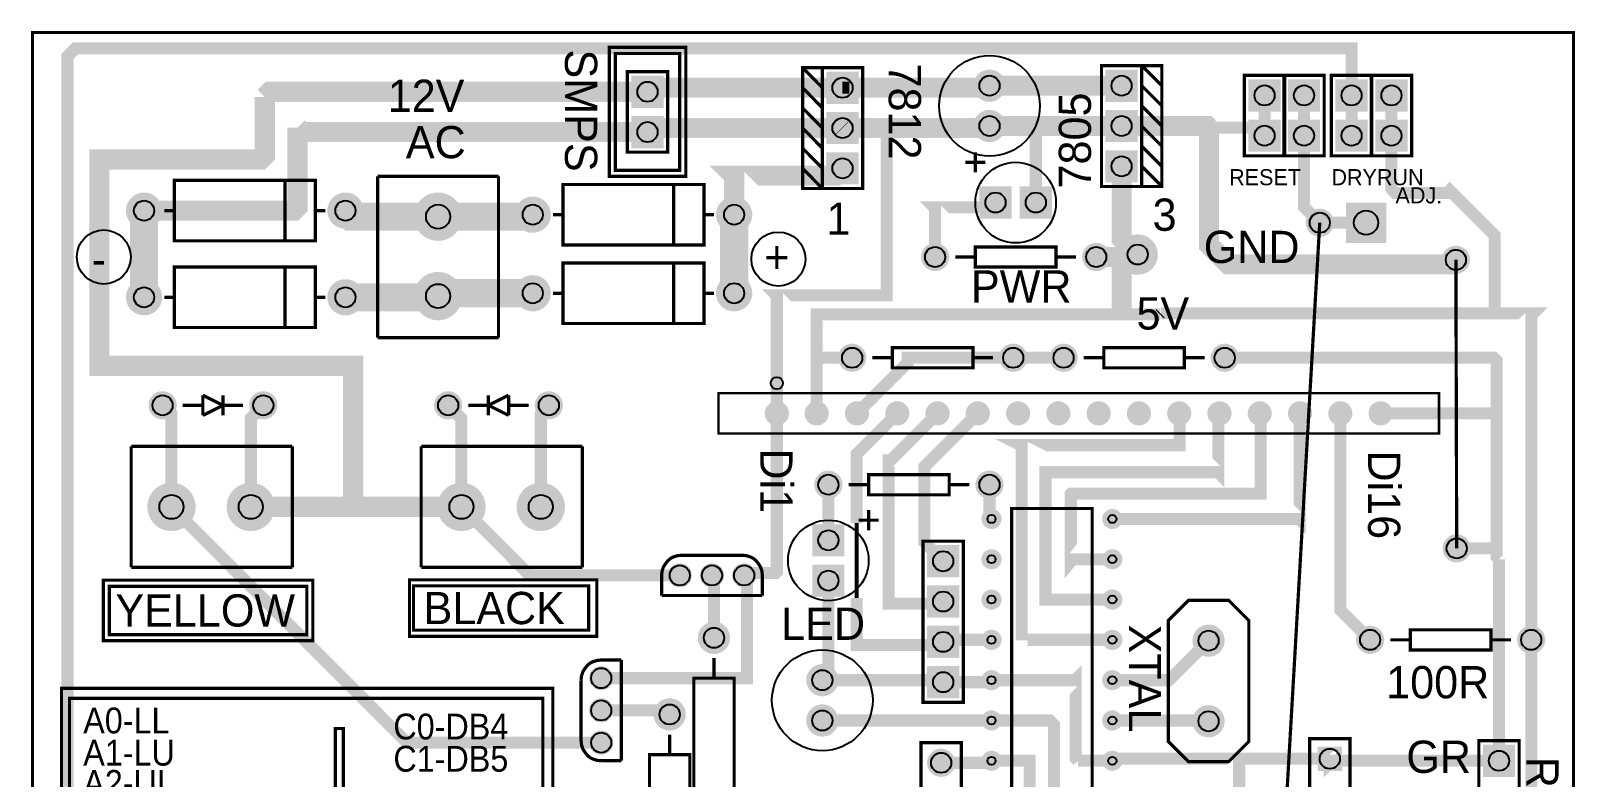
# Model space of a CAD drawing. Extents: x -1.92 to 1.92, y -2.67 to 2.66.
# Drawn here: x -1.917 to 1.917, y 0.81 to 2.661 of the extents above; entities that cross this region are included whole.
import ezdxf

# ---------------------------------------------------------------- set-up
doc = ezdxf.new("R2010")
doc.units = 0
doc.layers.get('0').update_dxf_attribs({"linetype": 'CONTINUOUS'})

# ---------------------------------------------------------------- blocks, each defined once
blk = doc.blocks.new('EPAD')
at = {"const_width": 0.5}
blk.add_lwpolyline([(-0.25, 0, 1), (0.25, 0, 1)], format="xyb", close=True, dxfattribs=at)
blk = doc.blocks.new('RPAD')
blk.add_trace([(-0.5, -0.5), (-0.5, 0.5), (0.5, -0.5), (0.5, 0.5)])

msp = doc.modelspace()

# ---------------------------------------------------------------- linework, layer by layer
for points, const_width in [([(-1.913, -2.657), (1.913, -2.657), (1.913, 2.657), (-1.913, 2.657), (-1.913, -2.657)], 0.008), ([(1.362, 2.501), (1.362, 2.618), (-1.806, 2.618), (-1.826, 2.598), (-1.826, 0.739), (-1.824, 0.736), (0.334, 0.736), (0.343, 0.745)], 0.03), ([(-0.481, 2.3), (-0.291, 2.3), (-0.291, 2.62), (-0.481, 2.62), (-0.481, 2.3)], 0.008), ([(-0.466, 2.315), (-0.306, 2.315), (-0.306, 2.605), (-0.466, 2.605), (-0.466, 2.315)], 0.008), ([(0.048, 2.27), (0.148, 2.27), (0.148, 2.57), (0.048, 2.57), (0.048, 2.27), (-0.001, 2.27), (-0.001, 2.57), (0.048, 2.57)], 0.008), ([(0.048, 2.52), (-0.001, 2.57)], 0.008), ([(0.741, 2.275), (0.841, 2.275), (0.841, 2.575), (0.741, 2.575), (0.741, 2.275)], 0.008), ([(0.841, 2.575), (0.891, 2.575), (0.891, 2.275), (0.841, 2.275)], 0.008), ([(0.841, 2.575), (0.891, 2.525)], 0.008), ([(0.098, 2.52), (-0.376, 2.52), (-0.386, 2.51), (-1.323, 2.51), (-1.336, 2.497)], 0.05), ([(-0.436, 2.36), (-0.336, 2.36), (-0.336, 2.56), (-0.436, 2.56), (-0.436, 2.36)], 0.008), ([(0.098, 2.52), (0.115, 2.52)], 0.03), ([(0.115, 2.52), (0.458, 2.52), (0.463, 2.525)], 0.05), ([(0.463, 2.525), (0.791, 2.525)], 0.05), ([(1.096, 2.351), (1.196, 2.351), (1.196, 2.551), (1.096, 2.551), (1.096, 2.351)], 0.008), ([(1.194, 2.351), (1.294, 2.351), (1.294, 2.551), (1.194, 2.551), (1.194, 2.351)], 0.008), ([(1.312, 2.351), (1.412, 2.351), (1.412, 2.551), (1.312, 2.551), (1.312, 2.351)], 0.008), ([(1.411, 2.351), (1.511, 2.351), (1.511, 2.551), (1.411, 2.551), (1.411, 2.351)], 0.008), ([(-1.491, 2.342), (-1.346, 2.342), (-1.336, 2.352), (-1.336, 2.497)], 0.05), ([(0.048, 2.47), (-0.001, 2.52)], 0.008), ([(0.841, 2.525), (0.891, 2.475)], 0.008), ([(1.146, 2.501), (1.146, 2.401)], 0.03), ([(1.244, 2.501), (1.244, 2.401)], 0.03), ([(1.362, 2.501), (1.362, 2.401)], 0.03), ([(1.461, 2.501), (1.461, 2.401), (1.461, 2.269), (1.47, 2.259), (1.601, 2.259), (1.606, 2.265), (1.717, 2.154), (1.717, 1.96)], 0.03), ([(0.048, 2.42), (-0.001, 2.47)], 0.008), ([(0.841, 2.475), (0.891, 2.425)], 0.008), ([(-1.636, 2.215), (-1.264, 2.215), (-1.255, 2.224), (-1.255, 2.421)], 0.05), ([(0.098, 2.42), (-0.376, 2.42), (-0.386, 2.41), (-1.244, 2.41), (-1.255, 2.421)], 0.05), ([(-0.065, 1.712), (-0.065, 2.004), (-0.066, 2.005), (0.208, 2.005), (0.208, 2.413), (0.215, 2.42)], 0.03), ([(0.048, 2.37), (-0.001, 2.42)], 0.008), ([(0.097, 2.421), (0.098, 2.42)], 0.05), ([(0.098, 2.42), (0.215, 2.42), (0.458, 2.42), (0.463, 2.425)], 0.05), ([(0.463, 2.425), (0.57, 2.425)], 0.05), ([(0.57, 2.425), (0.791, 2.425)], 0.05), ([(0.578, 2.235), (0.578, 2.416), (0.57, 2.425)], 0.03), ([(0.791, 2.425), (1.004, 2.425), (1.008, 2.421)], 0.05), ([(0.841, 2.425), (0.891, 2.375)], 0.008), ([(1.008, 2.421), (1.008, 2.13), (1.056, 2.082), (1.61, 2.082), (1.621, 2.093)], 0.05), ([(1.008, 2.421), (1.126, 2.421), (1.146, 2.401)], 0.03), ([(1.244, 2.401), (1.244, 2.224), (1.283, 2.185)], 0.03), ([(0.841, 2.375), (0.891, 2.325)], 0.008), ([(-1.491, 2.342), (-1.747, 2.342), (-1.747, 1.83), (-1.117, 1.83), (-1.117, 1.48)], 0.05), ([(-0.171, 2.205), (-0.171, 2.301), (-0.172, 2.302), (0.081, 2.302), (0.098, 2.32)], 0.05), ([(0.048, 2.32), (-0.001, 2.37)], 0.008), ([(0.403, 2.335), (0.453, 2.335)], 0.008), ([(0.428, 2.36), (0.428, 2.31)], 0.008), ([(0.791, 2.325), (0.791, 2.145), (0.831, 2.106)], 0.05), ([(-1.056, 2.3), (-0.756, 2.3)], 0.008), ([(-1.056, 2.3), (-1.056, 1.9)], 0.008), ([(-0.756, 2.3), (-0.756, 1.9)], 0.008), ([(0.048, 2.27), (-0.001, 2.32)], 0.008), ([(0.841, 2.325), (0.891, 2.275)], 0.008), ([(-1.561, 2.14), (-1.211, 2.14), (-1.211, 2.29), (-1.561, 2.29), (-1.561, 2.14)], 0.008), ([(-1.286, 2.29), (-1.286, 2.14)], 0.008), ([(-0.596, 2.13), (-0.246, 2.13), (-0.246, 2.28), (-0.596, 2.28), (-0.596, 2.13)], 0.008), ([(-0.321, 2.28), (-0.321, 2.13)], 0.008), ([(-1.636, 2.215), (-1.636, 2)], 0.07), ([(-0.906, 2.2), (-1.121, 2.2), (-1.136, 2.215)], 0.07), ([(-0.906, 2.2), (-0.676, 2.2), (-0.671, 2.205)], 0.07), ([(-0.171, 2.205), (-0.171, 2.01)], 0.07), ([(0.328, 2.1), (0.328, 2.221), (0.326, 2.223), (0.466, 2.223), (0.478, 2.235)], 0.03), ([(-1.586, 2.215), (-1.561, 2.215)], 0.008), ([(-1.186, 2.215), (-1.211, 2.215)], 0.008), ([(-0.621, 2.205), (-0.596, 2.205)], 0.008), ([(-0.221, 2.205), (-0.246, 2.205)], 0.008), ([(1.283, 2.185), (1.165, 0.137)], 0.008), ([(1.283, 2.185), (1.398, 2.185), (1.398, 2.185)], 0.03), ([(0.428, 2.075), (0.628, 2.075), (0.628, 2.125), (0.428, 2.125), (0.428, 2.075)], 0.008), ([(0.728, 2.1), (0.783, 2.1), (0.825, 2.1), (0.831, 2.106)], 0.05), ([(0.791, 1.958), (0.791, 2.092), (0.783, 2.1)], 0.05), ([(-1.561, 1.925), (-1.211, 1.925), (-1.211, 2.075), (-1.561, 2.075), (-1.561, 1.925)], 0.008), ([(-1.286, 2.075), (-1.286, 1.925)], 0.008), ([(-0.596, 1.935), (-0.246, 1.935), (-0.246, 2.085), (-0.596, 2.085), (-0.596, 1.935)], 0.008), ([(-0.321, 2.085), (-0.321, 1.935)], 0.008), ([(0.378, 2.1), (0.428, 2.1)], 0.008), ([(0.628, 2.1), (0.678, 2.1)], 0.008), ([(1.621, 2.093), (1.623, 1.377)], 0.008), ([(-1.136, 2), (-0.909, 2), (-0.906, 2.003)], 0.07), ([(-0.671, 2.01), (-0.899, 2.01), (-0.906, 2.003)], 0.07), ([(-1.586, 2), (-1.561, 2)], 0.008), ([(-1.186, 2), (-1.211, 2)], 0.008), ([(-0.621, 2.01), (-0.596, 2.01)], 0.008), ([(-0.221, 2.01), (-0.246, 2.01)], 0.008), ([(0.034, 1.853), (0.034, 1.957), (0.034, 1.958), (0.791, 1.958), (0.886, 1.958)], 0.03), ([(0.888, 1.96), (0.886, 1.958)], 0.03), ([(1.808, 1.15), (1.808, 1.955), (1.813, 1.96), (1.717, 1.96), (0.888, 1.96)], 0.03), ([(-0.756, 1.9), (-1.056, 1.9)], 0.008), ([(0.222, 1.825), (0.422, 1.825), (0.422, 1.875), (0.222, 1.875), (0.222, 1.825)], 0.008), ([(0.747, 1.825), (0.947, 1.825), (0.947, 1.875), (0.747, 1.875), (0.747, 1.825)], 0.008), ([(0.034, 1.712), (0.034, 1.84), (0.034, 1.84), (0.034, 1.853)], 0.03), ([(0.122, 1.85), (0.044, 1.85), (0.034, 1.84)], 0.03), ([(0.134, 1.712), (0.26, 1.838), (0.26, 1.85), (0.522, 1.85)], 0.03), ([(0.222, 1.85), (0.172, 1.85)], 0.008), ([(0.472, 1.85), (0.422, 1.85)], 0.008), ([(0.522, 1.85), (0.647, 1.85), (0.649, 1.85), (0.666, 1.832)], 0.03), ([(0.747, 1.85), (0.697, 1.85)], 0.008), ([(0.997, 1.85), (0.947, 1.85)], 0.008), ([(1.047, 1.85), (1.715, 1.85), (1.722, 1.843), (1.722, 1.703)], 0.03), ([(-0.21, 1.662), (1.579, 1.662), (1.579, 1.762), (-0.21, 1.762), (-0.21, 1.662)], 0.006), ([(-1.568, 1.48), (-1.568, 1.711), (-1.59, 1.732)], 0.03), ([(-1.54, 1.732), (-1.49, 1.732)], 0.008), ([(-1.49, 1.757), (-1.49, 1.707)], 0.008), ([(-1.49, 1.757), (-1.44, 1.732)], 0.008), ([(-1.49, 1.707), (-1.44, 1.732)], 0.008), ([(-1.44, 1.757), (-1.44, 1.707)], 0.008), ([(-1.44, 1.732), (-1.39, 1.732)], 0.008), ([(-1.371, 1.48), (-1.371, 1.7), (-1.34, 1.732)], 0.03), ([(-0.848, 1.48), (-0.848, 1.699), (-0.881, 1.732)], 0.03), ([(-0.781, 1.732), (-0.831, 1.732)], 0.008), ([(-0.731, 1.757), (-0.781, 1.732)], 0.008), ([(-0.781, 1.707), (-0.781, 1.757)], 0.008), ([(-0.731, 1.707), (-0.781, 1.732)], 0.008), ([(-0.731, 1.707), (-0.731, 1.757)], 0.008), ([(-0.681, 1.732), (-0.731, 1.732)], 0.008), ([(-0.651, 1.48), (-0.651, 1.711), (-0.631, 1.732)], 0.03), ([(-0.065, 1.712), (-0.065, 1.319), (-0.068, 1.316), (-0.14, 1.316), (-0.146, 1.31)], 0.03), ([(0.234, 1.712), (0.133, 1.611), (0.133, 1.44)], 0.03), ([(0.334, 1.712), (0.217, 1.595), (0.213, 1.595), (0.213, 1.24), (0.343, 1.24), (0.348, 1.245)], 0.03), ([(0.434, 1.712), (0.301, 1.579), (0.301, 1.393), (0.348, 1.345)], 0.03), ([(0.768, 1.15), (0.543, 1.15), (0.543, 1.149), (0.543, 1.632), (0.541, 1.633), (0.935, 1.633), (0.935, 1.711), (0.934, 1.712)], 0.03), ([(0.768, 1.25), (0.603, 1.25), (0.602, 1.25), (0.602, 1.566), (1.03, 1.566), (1.031, 1.565), (1.031, 1.709), (1.034, 1.712)], 0.03), ([(0.768, 1.35), (0.669, 1.35), (0.665, 1.345), (0.665, 1.512), (0.666, 1.513), (1.136, 1.513), (1.136, 1.71), (1.134, 1.712)], 0.03), ([(0.768, 1.45), (1.232, 1.45), (1.233, 1.449), (1.233, 1.711), (1.234, 1.712)], 0.03), ([(1.334, 1.712), (1.334, 1.224), (1.408, 1.15)], 0.03), ([(1.434, 1.712), (1.713, 1.712), (1.722, 1.703)], 0.03), ([(1.722, 1.703), (1.722, 1.377), (1.722, 1.356), (1.728, 1.35)], 0.03), ([(-1.668, 1.33), (-1.668, 1.63)], 0.008), ([(-1.668, 1.63), (-1.268, 1.63)], 0.008), ([(-1.268, 1.63), (-1.268, 1.33)], 0.008), ([(-0.948, 1.33), (-0.948, 1.63)], 0.008), ([(-0.948, 1.63), (-0.548, 1.63)], 0.008), ([(-0.548, 1.63), (-0.548, 1.33)], 0.008), ([(0.063, 1.397), (0.063, 1.535)], 0.03), ([(0.113, 1.535), (0.163, 1.535)], 0.008), ([(0.163, 1.51), (0.363, 1.51), (0.363, 1.56), (0.163, 1.56), (0.163, 1.51)], 0.008), ([(0.363, 1.535), (0.413, 1.535)], 0.008), ([(0.463, 1.535), (0.463, 1.455), (0.468, 1.45)], 0.03), ([(-1.371, 1.48), (-1.117, 1.48), (-0.848, 1.48)], 0.05), ([(-0.501, 0.895), (-0.983, 0.895), (-1.568, 1.48)], 0.03), ([(-0.306, 1.31), (-0.678, 1.31), (-0.848, 1.48)], 0.03), ([(0.163, 1.472), (0.163, 1.422)], 0.008), ([(0.718, 0.126), (0.718, 1.476), (0.518, 1.476), (0.518, 0.126)], 0.008), ([(0.133, 1.44), (0.133, 1.254)], 0.01), ([(0.188, 1.447), (0.138, 1.447)], 0.008), ([(0.298, 0.995), (0.398, 0.995), (0.398, 1.395), (0.298, 1.395), (0.298, 0.995)], 0.008), ([(1.623, 1.377), (1.722, 1.377)], 0.03), ([(-0.351, 1.31), (-0.35, 1.32), (-0.347, 1.33), (-0.342, 1.338), (-0.336, 1.346), (-0.329, 1.352), (-0.321, 1.356), (-0.311, 1.359), (-0.301, 1.36)], 0.008), ([(-0.301, 1.36), (-0.151, 1.36)], 0.008), ([(-0.101, 1.26), (-0.101, 1.31), (-0.102, 1.32), (-0.105, 1.33), (-0.11, 1.338), (-0.116, 1.346), (-0.123, 1.352), (-0.131, 1.356), (-0.141, 1.359), (-0.151, 1.36)], 0.008), ([(1.728, 0.85), (1.728, 1.35)], 0.03), ([(-1.668, 1.33), (-1.268, 1.33)], 0.008), ([(-0.948, 1.33), (-0.548, 1.33)], 0.008), ([(-0.501, 1.055), (-0.14, 1.055), (-0.139, 1.055), (-0.139, 1.304), (-0.146, 1.31)], 0.03), ([(-0.351, 1.26), (-0.351, 1.31)], 0.008), ([(-0.221, 1.155), (-0.221, 1.305), (-0.226, 1.31)], 0.03), ([(0.063, 1.297), (0.063, 1.065), (0.048, 1.05), (0.343, 1.05), (0.348, 1.045), (0.463, 1.045), (0.468, 1.05)], 0.03), ([(-1.737, 1.148), (-1.217, 1.148), (-1.217, 1.298), (-1.737, 1.298), (-1.737, 1.148)], 0.008), ([(-1.722, 1.163), (-1.232, 1.163), (-1.232, 1.283), (-1.722, 1.283), (-1.722, 1.163)], 0.008), ([(-0.977, 1.159), (-0.512, 1.159), (-0.512, 1.299), (-0.977, 1.299), (-0.977, 1.159)], 0.008), ([(-0.967, 1.174), (-0.532, 1.174), (-0.532, 1.284), (-0.967, 1.284), (-0.967, 1.174)], 0.008), ([(0.133, 1.254), (0.133, 1.137), (0.34, 1.137), (0.348, 1.145)], 0.03), ([(-0.101, 1.26), (-0.351, 1.26)], 0.008), ([(1.107, 1.198), (1.107, 0.898), (1.057, 0.848), (0.957, 0.848), (0.907, 0.898), (0.907, 1.198), (0.957, 1.248), (1.057, 1.248), (1.107, 1.198)], 0.008), ([(0.468, 1.15), (0.353, 1.15), (0.348, 1.145)], 0.03), ([(0.768, 1.05), (0.909, 1.05), (1.007, 1.148)], 0.03), ([(1.458, 1.15), (1.508, 1.15)], 0.008), ([(1.508, 1.125), (1.708, 1.125), (1.708, 1.175), (1.508, 1.175), (1.508, 1.125)], 0.008), ([(1.708, 1.15), (1.758, 1.15)], 0.008), ([(1.808, 1.15), (1.808, 0.748), (1.811, 0.745), (1.733, 0.745), (1.728, 0.75)], 0.03), ([(-0.451, 1.1), (-0.501, 1.1), (-0.511, 1.099), (-0.521, 1.096), (-0.529, 1.092), (-0.536, 1.086), (-0.542, 1.078), (-0.547, 1.07), (-0.55, 1.06), (-0.551, 1.05)], 0.008), ([(-0.451, 1.1), (-0.451, 0.85)], 0.008), ([(-0.221, 1.055), (-0.221, 1.105)], 0.008), ([(0.468, 1.05), (0.676, 1.05), (0.677, 1.051), (0.677, 0.856), (0.683, 0.85)], 0.03), ([(-0.551, 0.9), (-0.551, 1.05)], 0.008), ([(-0.271, 0.655), (-0.171, 0.655), (-0.171, 1.055), (-0.271, 1.055), (-0.271, 0.655)], 0.008), ([(-1.841, -0.014), (-0.621, -0.014), (-0.621, 1.03), (-1.841, 1.03), (-1.841, -0.014)], 0.008), ([(-1.821, 0.01), (-0.646, 0.01), (-0.646, 1.005), (-1.821, 1.005), (-1.821, 0.01)], 0.008), ([(-0.501, 0.975), (-0.341, 0.975), (-0.331, 0.965)], 0.03), ([(0.468, 0.95), (0.048, 0.95)], 0.03), ([(0.468, 0.95), (0.613, 0.95), (0.623, 0.94), (0.623, -0.051)], 0.03), ([(0.768, 0.95), (1.006, 0.95), (1.007, 0.948)], 0.03), ([(-1.161, 0.405), (-1.141, 0.405), (-1.141, 0.93), (-1.161, 0.93), (-1.161, 0.405)], 0.008), ([(-0.501, 0.85), (-0.511, 0.851), (-0.521, 0.854), (-0.529, 0.858), (-0.536, 0.864), (-0.542, 0.872), (-0.547, 0.88), (-0.55, 0.89), (-0.551, 0.9)], 0.008), ([(-0.331, 0.865), (-0.331, 0.915)], 0.008), ([(0.293, -0.004), (0.393, -0.004), (0.393, 0.895), (0.293, 0.895), (0.293, -0.004)], 0.008), ([(1.258, 0.105), (1.358, 0.105), (1.358, 0.905), (1.258, 0.905), (1.258, 0.105)], 0.008), ([(1.678, 0.2), (1.778, 0.2), (1.778, 0.9), (1.678, 0.9), (1.678, 0.2)], 0.008), ([(-0.451, 0.85), (-0.501, 0.85)], 0.008), ([(-0.381, 0.465), (-0.281, 0.465), (-0.281, 0.865), (-0.381, 0.865), (-0.381, 0.465)], 0.008), ([(0.343, 0.845), (0.463, 0.845), (0.468, 0.85)], 0.03), ([(0.468, 0.85), (0.563, 0.85), (0.563, -0.214), (0.708, -0.359), (1.098, -0.359), (1.195, -0.359)], 0.03), ([(0.768, 0.85), (0.683, 0.85)], 0.03), ([(1.083, 0.72), (1.083, 0.85), (1.088, 0.855), (0.773, 0.855), (0.768, 0.85)], 0.03), ([(1.308, 0.855), (1.193, 0.855), (1.088, 0.855)], 0.03), ([(1.308, 0.855), (1.308, 0.845), (1.313, 0.85), (1.728, 0.85)], 0.03)]:
    msp.add_lwpolyline(points, dxfattribs=dict(const_width=const_width))
for centre, radius in [((-0.386, 2.51), 0.025), ((0.098, 2.52), 0.025), ((0.463, 2.525), 0.025), ((0.791, 2.525), 0.025), ((1.146, 2.501), 0.025), ((1.244, 2.501), 0.025), ((1.362, 2.501), 0.025), ((1.461, 2.501), 0.025), ((-0.386, 2.41), 0.025), ((0.098, 2.42), 0.025), ((0.463, 2.425), 0.025), ((0.791, 2.425), 0.025), ((1.146, 2.401), 0.025), ((1.244, 2.401), 0.025), ((1.362, 2.401), 0.025), ((1.461, 2.401), 0.025), ((0.098, 2.32), 0.025), ((0.791, 2.325), 0.025), ((-1.636, 2.215), 0.025), ((-1.136, 2.215), 0.025), ((-0.906, 2.2), 0.03), ((-0.671, 2.205), 0.025), ((-0.171, 2.205), 0.025), ((0.478, 2.235), 0.025), ((0.578, 2.235), 0.025), ((1.283, 2.185), 0.025), ((1.398, 2.185), 0.03), ((0.328, 2.1), 0.025), ((0.728, 2.1), 0.025), ((0.831, 2.106), 0.025), ((1.621, 2.093), 0.025), ((-0.906, 2.003), 0.03), ((-0.671, 2.01), 0.025), ((-0.171, 2.01), 0.025), ((-1.636, 2), 0.025), ((-1.136, 2), 0.025), ((0.122, 1.85), 0.025), ((0.522, 1.85), 0.025), ((0.647, 1.85), 0.025), ((1.047, 1.85), 0.025), ((-1.59, 1.732), 0.025), ((-1.34, 1.732), 0.025), ((-0.881, 1.732), 0.025), ((-0.631, 1.732), 0.025), ((0.063, 1.535), 0.025), ((0.463, 1.535), 0.025), ((-1.568, 1.48), 0.03), ((-1.371, 1.48), 0.03), ((-0.848, 1.48), 0.03), ((-0.651, 1.48), 0.03), ((0.468, 1.45), 0.01), ((0.768, 1.45), 0.01), ((0.063, 1.397), 0.025), ((1.623, 1.377), 0.025), ((0.348, 1.345), 0.025), ((0.468, 1.35), 0.01), ((0.768, 1.35), 0.01), ((-0.306, 1.31), 0.025), ((-0.226, 1.31), 0.025), ((-0.146, 1.31), 0.025), ((0.063, 1.297), 0.025), ((0.348, 1.245), 0.025), ((0.468, 1.25), 0.01), ((0.768, 1.25), 0.01), ((-0.221, 1.155), 0.025), ((0.348, 1.145), 0.025), ((0.468, 1.15), 0.01), ((0.768, 1.15), 0.01), ((1.007, 1.148), 0.025), ((1.408, 1.15), 0.025), ((1.808, 1.15), 0.025), ((-0.501, 1.055), 0.025), ((0.048, 1.05), 0.025), ((0.348, 1.045), 0.025), ((0.468, 1.05), 0.01), ((0.768, 1.05), 0.01), ((-0.501, 0.975), 0.025), ((-0.331, 0.965), 0.025), ((0.048, 0.95), 0.025), ((0.468, 0.95), 0.01), ((0.768, 0.95), 0.01), ((1.007, 0.948), 0.025), ((-0.501, 0.895), 0.025), ((0.343, 0.845), 0.025), ((0.468, 0.85), 0.01), ((0.768, 0.85), 0.01), ((1.308, 0.855), 0.025), ((1.728, 0.85), 0.025)]:
    msp.add_circle(centre, radius)
at = {"layer": '12632256'}
for centre, radius in [((0.463, 2.475), 0.125), ((0.528, 2.235), 0.1), ((0.528, 2.235), 0), ((-1.736, 2.1), 0.067), ((-0.061, 2.095), 0.067), ((-0.065, 1.787), 0.015), ((0.063, 1.347), 0.1), ((0.063, 1.347), 0), ((0.048, 1), 0.125)]:
    msp.add_circle(centre, radius, dxfattribs=at)

# ---------------------------------------------------------------- block references
for p, xscale, yscale, rotation in [((-0.386, 2.51), 0.08, 0.08, 90), ((0.098, 2.52), 0.08, 0.08, 90), ((0.791, 2.525), 0.08, 0.08, 270), ((1.146, 2.501), 0.08, 0.08, 90), ((1.244, 2.501), 0.08, 0.08, 90), ((1.362, 2.501), 0.08, 0.08, 90), ((1.461, 2.501), 0.08, 0.08, 90), ((0.098, 2.42), 0.08, 0.08, 90), ((0.791, 2.425), 0.08, 0.08, 270), ((-0.386, 2.41), 0.08, 0.08, 90), ((1.146, 2.401), 0.08, 0.08, 90), ((1.244, 2.401), 0.08, 0.08, 90), ((1.362, 2.401), 0.08, 0.08, 90), ((1.461, 2.401), 0.08, 0.08, 90), ((0.098, 2.32), 0.08, 0.08, 90), ((0.791, 2.325), 0.08, 0.08, 270), ((0.063, 1.397), 0.08, 0.08, 270), ((0.348, 1.345), 0.08, 0.08, 90), ((0.063, 1.297), 0.08, 0.08, 270), ((0.348, 1.245), 0.08, 0.08, 90), ((0.348, 1.145), 0.08, 0.08, 90), ((0.348, 1.045), 0.08, 0.08, 90), ((1.308, 0.855), 0.06, 0.06, 270), ((1.728, 0.85), 0.08, 0.08, 90)]:
    msp.add_blockref('RPAD', p, dxfattribs=dict(xscale=xscale, yscale=yscale, rotation=rotation))
for name, p, xscale, yscale in [('EPAD', (0.463, 2.525), 0.08, 0.08), ('EPAD', (0.463, 2.425), 0.08, 0.08), ('RPAD', (0.478, 2.235), 0.08, 0.08), ('RPAD', (0.578, 2.235), 0.08, 0.08), ('EPAD', (-1.636, 2.215), 0.09, 0.09), ('EPAD', (-1.136, 2.215), 0.09, 0.09), ('EPAD', (-0.906, 2.2), 0.12, 0.12), ('EPAD', (-0.671, 2.205), 0.09, 0.09), ('EPAD', (-0.171, 2.205), 0.09, 0.09), ('RPAD', (1.398, 2.185), 0.1, 0.1), ('EPAD', (1.283, 2.185), 0.07, 0.07), ('EPAD', (0.831, 2.106), 0.1, 0.1), ('EPAD', (0.328, 2.1), 0.07, 0.07), ('EPAD', (0.728, 2.1), 0.07, 0.07), ('EPAD', (1.621, 2.093), 0.07, 0.07), ('EPAD', (-1.636, 2), 0.09, 0.09), ('EPAD', (-1.136, 2), 0.09, 0.09), ('EPAD', (-0.906, 2.003), 0.12, 0.12), ('EPAD', (-0.671, 2.01), 0.09, 0.09), ('EPAD', (-0.171, 2.01), 0.09, 0.09), ('EPAD', (0.122, 1.85), 0.07, 0.07), ('EPAD', (0.522, 1.85), 0.07, 0.07), ('EPAD', (0.647, 1.85), 0.07, 0.07), ('EPAD', (1.047, 1.85), 0.07, 0.07), ('EPAD', (-1.59, 1.732), 0.07, 0.07), ('EPAD', (-1.34, 1.732), 0.07, 0.07), ('EPAD', (-0.881, 1.732), 0.07, 0.07), ('EPAD', (-0.631, 1.732), 0.07, 0.07), ('EPAD', (-0.065, 1.712), 0.06, 0.06), ('EPAD', (-0.065, 1.712), 0.06, 0.06), ('EPAD', (0.034, 1.712), 0.06, 0.06), ('EPAD', (0.034, 1.712), 0.06, 0.06), ('EPAD', (0.134, 1.712), 0.06, 0.06), ('EPAD', (0.134, 1.712), 0.06, 0.06), ('EPAD', (0.234, 1.712), 0.06, 0.06), ('EPAD', (0.234, 1.712), 0.06, 0.06), ('EPAD', (0.334, 1.712), 0.06, 0.06), ('EPAD', (0.334, 1.712), 0.06, 0.06), ('EPAD', (0.434, 1.712), 0.06, 0.06), ('EPAD', (0.434, 1.712), 0.06, 0.06), ('EPAD', (0.534, 1.712), 0.06, 0.06), ('EPAD', (0.534, 1.712), 0.06, 0.06), ('EPAD', (0.634, 1.712), 0.06, 0.06), ('EPAD', (0.634, 1.712), 0.06, 0.06), ('EPAD', (0.734, 1.712), 0.06, 0.06), ('EPAD', (0.734, 1.712), 0.06, 0.06), ('EPAD', (0.834, 1.712), 0.06, 0.06), ('EPAD', (0.834, 1.712), 0.06, 0.06), ('EPAD', (0.934, 1.712), 0.06, 0.06), ('EPAD', (0.934, 1.712), 0.06, 0.06), ('EPAD', (1.034, 1.712), 0.06, 0.06), ('EPAD', (1.034, 1.712), 0.06, 0.06), ('EPAD', (1.134, 1.712), 0.06, 0.06), ('EPAD', (1.134, 1.712), 0.06, 0.06), ('EPAD', (1.234, 1.712), 0.06, 0.06), ('EPAD', (1.234, 1.712), 0.06, 0.06), ('EPAD', (1.334, 1.712), 0.06, 0.06), ('EPAD', (1.334, 1.712), 0.06, 0.06), ('EPAD', (1.434, 1.712), 0.06, 0.06), ('EPAD', (1.434, 1.712), 0.06, 0.06), ('EPAD', (-1.568, 1.48), 0.12, 0.12), ('EPAD', (-1.371, 1.48), 0.12, 0.12), ('EPAD', (-0.848, 1.48), 0.12, 0.12), ('EPAD', (-0.651, 1.48), 0.12, 0.12), ('EPAD', (0.063, 1.535), 0.07, 0.07), ('EPAD', (0.463, 1.535), 0.07, 0.07), ('EPAD', (0.468, 1.45), 0.05, 0.05), ('EPAD', (0.768, 1.45), 0.05, 0.05), ('EPAD', (1.623, 1.377), 0.07, 0.07), ('EPAD', (0.468, 1.35), 0.05, 0.05), ('EPAD', (0.768, 1.35), 0.05, 0.05), ('EPAD', (-0.306, 1.31), 0.06, 0.06), ('EPAD', (-0.226, 1.31), 0.06, 0.06), ('EPAD', (-0.146, 1.31), 0.06, 0.06), ('EPAD', (0.468, 1.25), 0.05, 0.05), ('EPAD', (0.768, 1.25), 0.05, 0.05), ('EPAD', (-0.221, 1.155), 0.08, 0.08), ('EPAD', (0.468, 1.15), 0.05, 0.05), ('EPAD', (0.768, 1.15), 0.05, 0.05), ('EPAD', (1.007, 1.148), 0.08, 0.08), ('EPAD', (1.408, 1.15), 0.07, 0.07), ('EPAD', (1.808, 1.15), 0.07, 0.07), ('EPAD', (-0.501, 1.055), 0.06, 0.06), ('EPAD', (0.048, 1.05), 0.08, 0.08), ('EPAD', (0.468, 1.05), 0.05, 0.05), ('EPAD', (0.768, 1.05), 0.05, 0.05), ('EPAD', (-0.501, 0.975), 0.06, 0.06), ('EPAD', (-0.331, 0.965), 0.08, 0.08), ('EPAD', (0.048, 0.95), 0.08, 0.08), ('EPAD', (0.468, 0.95), 0.05, 0.05), ('EPAD', (0.768, 0.95), 0.05, 0.05), ('EPAD', (1.007, 0.948), 0.08, 0.08), ('EPAD', (-0.501, 0.895), 0.06, 0.06), ('EPAD', (0.343, 0.845), 0.07, 0.07), ('EPAD', (0.468, 0.85), 0.05, 0.05), ('EPAD', (0.768, 0.85), 0.05, 0.05)]:
    msp.add_blockref(name, p, dxfattribs=dict(xscale=xscale, yscale=yscale))

# ---------------------------------------------------------------- texts
for s, rotation, p in [('SMPS', -90, (-0.591, 2.615)), ('7812', -90, (0.213, 2.58)), ('7805', 90, (0.715, 2.27)), ('Di1', -90, (-0.106, 1.625)), ('Di16', -90, (1.403, 1.62)), ('XTAL', -90, (0.809, 1.188)), ('RECEIVER', -90, (1.796, 0.86))]:
    msp.add_text(s, height=0.08, rotation=rotation, dxfattribs=at).set_placement(p)
for s, height, p in [('12V', 0.08, (-1.031, 2.46)), ('AC', 0.08, (-0.986, 2.345)), ('RESET', 0.04, (1.058, 2.278)), ('DRYRUN', 0.04, (1.312, 2.278)), ('ADJ.', 0.04, (1.471, 2.233)), ('1', 0.08, (0.058, 2.155)), ('3', 0.08, (0.868, 2.165)), ('GND', 0.08, (0.995, 2.085)), ('+', 0.08, (-0.096, 2.06)), ('-', 0.08, (-1.766, 2.055)), ('PWR', 0.08, (0.417, 1.987)), ('5V', 0.08, (0.828, 1.92)), ('BLACK', 0.08, (-0.942, 1.189)), ('YELLOW', 0.08, (-1.707, 1.183)), ('LED', 0.08, (-0.054, 1.15)), ('100R', 0.08, (1.448, 1.005)), ('GR', 0.08, (1.498, 0.82))]:
    msp.add_text(s, height=height, dxfattribs=at).set_placement(p)
at = {"layer": '12632256', "width": 0.9375}
for s, p in [('A0-LL', (-1.787, 0.918)), ('C0-DB4', (-1.017, 0.903)), ('A1-LU', (-1.787, 0.838)), ('C1-DB5', (-1.017, 0.823)), ('A2-UL', (-1.787, 0.763))]:
    msp.add_text(s, height=0.064, dxfattribs=at).set_placement(p)

doc.saveas('drawing.dxf')
